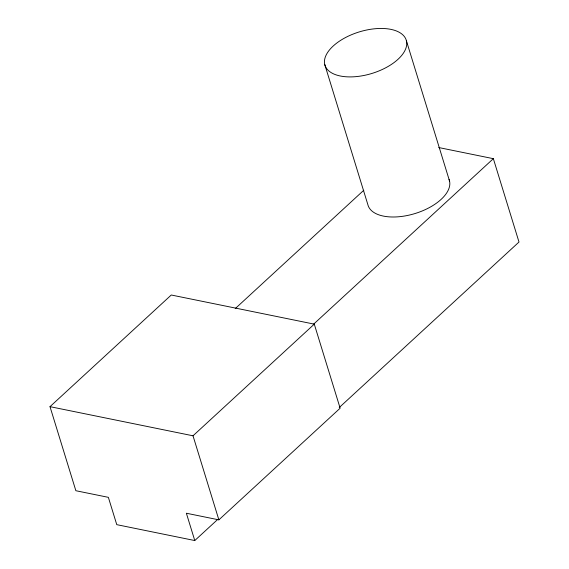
<?xml version="1.0" encoding="UTF-8"?>
<svg xmlns="http://www.w3.org/2000/svg" width="569" height="569" viewBox="0 0 569 569"><rect width="100%" height="100%" fill="white"/><g stroke="black" fill="none" stroke-linecap="round" stroke-linejoin="round"><path stroke-width="0.85" d="M194.776 540.55L116.766 524.654L108.366 497.342L75.862 490.72L50.001 406.657L171.269 295.005L314.28 324.145L340.141 408.201L218.873 519.853L186.369 513.231L194.776 540.55L217.65 519.483M235.232 308.618L363.797 190.245M313.235 324.508L493.351 158.673L518.999 242.031L339.238 407.539M50.001 406.657L193.012 435.797L314.28 324.145M438.749 147.549L493.351 158.673M406.43 40.868A42.533 21.714 -17.1 0 1 349.53 76.907A42.533 21.714 -17.1 0 1 340.81 40.264A42.533 21.714 -17.1 0 1 406.43 40.868L449.524 180.963M324.75 64.489L367.844 204.584A42.533 21.714 -17.1 0 0 415.235 213.475A42.533 21.714 -17.1 0 0 449.033 179.42M193.012 435.797L218.873 519.853"/></g></svg>
